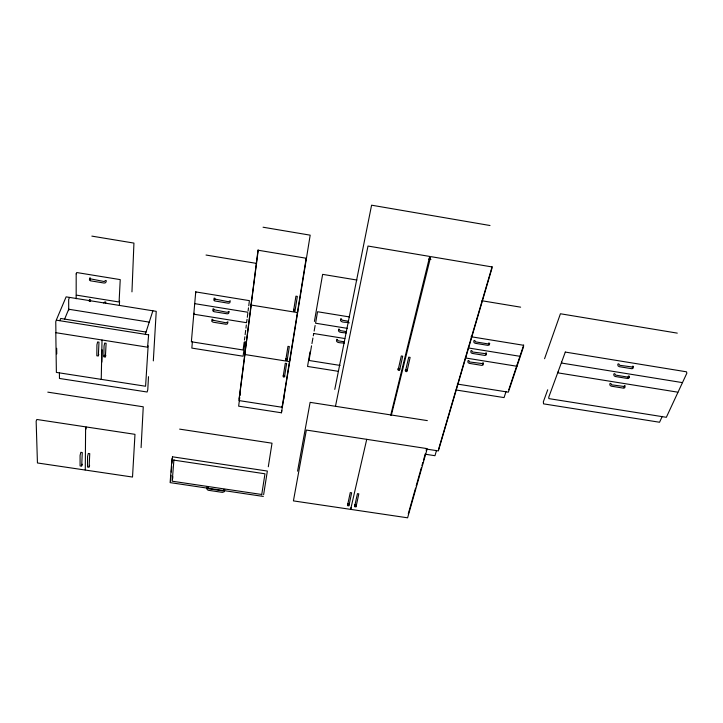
<?xml version="1.0" encoding="UTF-8"?>
<svg xmlns="http://www.w3.org/2000/svg" width="723" height="723" viewBox="0 0 723 723"><rect width="100%" height="100%" fill="white"/><g stroke="black" fill="none" stroke-linecap="round" stroke-linejoin="round"><path stroke-width="1.08" d="M76.168 298.78L76.177 295.418M82.205 464.202L81.627 466.181L80.09 465.928L80.081 455.472L80.822 452.318L82.268 452.535L81.735 465.359M85.947 429.146L85.965 426.913L36.837 419.476L36.15 421.175L37.442 462.964L85.025 470.013M89.191 301.238L89.507 299.403L90.267 299.521L89.995 301.184M89.968 301.274L89.986 300.28L90.664 300.858M90.203 279.837L90.212 278.807L104.257 281.545L105.441 280.488L106.209 280.614L106.191 281.645L105.522 282.756L104.193 283.045L90.429 280.813L89.417 279.973L89.733 277.939L90.502 278.057L90.221 279.747M89.607 465.305L89.037 467.275L87.51 467.031L87.564 456.593L88.296 453.438L89.742 453.646L89.146 466.462M98.771 354.288L98.301 355.996L96.828 355.797L96.918 344.835L97.614 341.952L98.988 342.178L98.373 355.246M102.024 340.072L101.238 379.367L145.585 386.245L148.152 345.829M101.853 362.142L102.106 349.796M105.712 303.009L105.739 302.015L104.98 301.889L103.66 302.946M105.82 355.391L105.35 357.099L103.85 356.828L104.04 345.956L104.718 343.082L106.1 343.298L105.422 356.349M119.412 305.449L119.557 301.003M131.957 291.857L133.936 243.091L91.857 236.114M399.629 368.622L399.62 369.634M141.093 447.627L143.253 406.805L47.799 392.146M148.504 376.674L147.772 389.805L147.112 392.011L59.467 378.454L59.403 372.878M153.321 360.885L156.231 311.342L66.127 296.855L56.295 320.081M172.011 458.527L170.122 482.621L263.335 496.439M170.583 480.813L171.017 475.336M171.27 472.047L171.703 466.57M171.966 463.289L172.481 456.719M173.936 459.692L172.21 481.211L261.753 494.487M172.625 478.834L172.797 476.683M356.195 504.907L356.123 506.091M195.761 291.604L191.369 341.771L243.082 349.995L244.184 342.169M351.026 507.654L350.872 509.408L407.6 517.813L426.769 450.312L426.805 448.567L366.977 439.376M192.399 341.654L191.839 348.097L243.1 356.222L245.133 341.464M349.082 503.85L349.001 505.034M207.853 487.917L208.631 488.757L222.657 490.836L223.624 490.501L223.904 489.408L224.726 489.525L224.229 491.757L222.413 492.381L208.097 490.239L206.941 489.2L207.221 486.931L208.043 487.049L207.935 487.989M212.634 320.379L212.734 319.403L211.984 319.286L211.731 321.283L213.059 322.187L226.1 324.266L227.32 323.958L227.808 322.82L227.917 321.843L226.037 322.792L212.553 320.162M214.568 300.036L214.858 298.274L214.098 298.156L213.836 300.181L214.65 300.931L228.432 303.217L229.824 302.774L230.276 300.786L228.369 301.717L214.668 299.033M244.455 340.018L244.862 336.782M245.133 334.622L245.675 330.303M245.947 328.152L246.353 324.916M247.049 319.331L246.507 322.693L193.746 314.189M247.302 317.307L247.817 313.267M248.106 310.908L248.495 307.835M248.757 305.775L249.399 300.641L195.924 291.938L195.553 293.258M239.087 399.051L258.048 249.86M239.738 397.56L238.644 406.172L281.437 412.788L281.798 410.565M240.009 395.409L240.289 393.258M284.591 376.267L286.642 363.47L285.296 363.253L283.208 376.294C282.774 377.505 285.35 377.279 284.663 375.87M261.681 494.921L264.98 473.791L173.827 460.126M263.624 494.695L267.356 471.053L172.463 456.8M268.296 466.769L272.02 443.199L179.638 429.128M245.106 353.375L238.979 400.578L282.097 407.266L306.172 258.238L258.228 250.239L251.125 305.043L297.397 312.562M281.437 412.788L310.185 235.165L263.064 227.221M305.937 259.665L306.172 258.238M289.417 361.934L289.715 360.117M297.334 312.923L297.632 311.098M282.097 407.266L282.35 405.766M283.506 399.991L283.868 397.777M287.311 359.277C287.935 360.687 285.368 360.885 285.847 359.665L287.98 346.344L289.336 346.561L287.239 359.647L285.892 359.448L286.055 358.481L287.402 358.689M293.863 309.209L293.71 310.104M283.416 375.083L283.262 376.041M314.406 321.419L322.639 274.36L356.945 280.045M310.04 351.83L307.537 366.444L338.292 371.315M311.55 345.811L309.01 360.479L340.063 365.413M311.938 343.588L312.914 338.048M313.312 335.824L313.701 333.61M314.144 331.071L315.12 325.522M297.56 471.17L310.122 402.35L427.338 420.614M334.785 389.399L371.586 205.187L490.004 225.513M335.499 406.181L368.007 246.046L429.724 256.439L390.718 415.237M251.396 303.949L244.835 354.514L289.471 361.599M347.709 503.651L347.492 505.639L348.893 505.865L351.649 492.788L350.257 492.58L347.646 504.826M354.821 504.708L354.613 506.696L356.014 506.922L358.816 493.863L357.433 493.655L354.767 505.883M398.256 368.396C396.846 369.67 399.367 371.523 399.711 369.869L402.684 356.195L401.292 355.969L398.274 369.372M391.414 414.912L430.718 256.611L491.848 266.904L491.929 268.405L438.373 450.908L426.1 449.028M213.683 309.905L213.502 310.673L213.782 308.92L213.032 308.802L212.77 310.818L214.116 311.721L227.257 313.827L228.486 313.52L228.974 312.381L229.083 311.396L227.194 312.336L213.601 309.679M214.577 299.946L214.749 299.286M193.719 314.523L194.089 313.186M408.278 513.827L415.562 488.115M416.177 485.973L421.337 467.763M421.943 465.621L422.856 462.413M423.461 460.271L424.979 454.912M426.199 450.628L426.805 448.486M436.484 450.519L434.975 455.707L424.943 454.171M438.554 449.363L492.146 266.597M482.467 363.786L482.747 362.856L483.461 362.973L483.127 364.925L481.979 365.395L469.444 363.398L468.097 362.666L467.871 361.437L468.143 360.506L468.856 360.623L469.561 361.961L482.765 363.642L482.485 364.564M145.332 334.243L152.878 310.809M506.055 391.532L504.048 397.596L456.204 390.013M508.757 389.769L523.705 345.007M520.208 356.683L516.999 366.272L465.287 357.939M544.564 358.716L560.424 313.764L677.279 333.131M104.455 355.174L104.058 356.132M547.718 389.778L543.344 401.798L543.542 403.859L659.548 422.25L662.259 416.376M558.048 371.857L548.739 397.234L548.884 398.617L666.344 417.298L677.867 392.508M561.644 362.042L558.156 371.55L558.319 372.923L678.011 392.209L682.322 382.928M64.51 319.367L68.712 309.245L149.453 322.16M59.783 320.641L60.696 318.472L146.037 332.056M69.535 297.397L68.667 299.467L68.712 310.619M624.148 387.438L624.527 386.543L611.694 384.826L610.827 383.47L610.131 383.362L609.76 384.265L610.158 385.513L611.287 386.181L623.813 388.197L624.835 387.709L625.115 385.775L624.419 385.657L624.166 387.257M632.354 367.989L632.752 367.067L619.738 365.296L618.843 363.949L618.129 363.832L617.749 364.763L618.165 366.01L619.313 366.678L632.019 368.748L633.059 368.269L633.339 366.308L632.625 366.19L632.372 367.808M405.612 370.592L408.73 357.162L410.122 357.388L407.094 371.044C406.66 372.661 404.32 370.854 405.621 369.57L407.004 369.796L406.995 370.809M101.021 379.331L56.376 372.408L55.807 332.77M457.316 384.058L508.35 392.173L516.9 366.579L516.8 365.205M194.659 303.642L247.817 312.246M347.456 328.378L315.571 323.217L317.551 311.74L349.616 316.963M468.215 347.935L520.307 356.367L523.569 346.633L523.452 345.26L471.062 336.737M346.434 331.613L339.982 330.565L339.421 329.245L338.689 329.119C336.864 333.52 344.284 332.219 346.19 333.05M313.755 333.529L344.862 338.536M344.392 341.834L337.984 340.795L337.433 339.476L336.701 339.358C334.894 343.723 342.25 342.44 344.148 343.262M348.504 321.238L342.006 320.172L341.437 318.852L340.696 318.735C338.87 323.579 347.347 321.654 349.317 322.865M206.037 255.038L256.602 263.416M481.943 300.759L520.632 307.167M428.712 259.06L430.935 259.44M56.683 348.296L56.755 353.936M76.186 273.836L76.177 295.083L119.087 301.997L120.235 279.62L76.737 272.535L76.186 273.836M85.603 428.658L85.269 470.049L132.517 477.053L134.975 434.333L86.209 426.95L85.603 428.658M148.64 334.848L147.582 347.194L55.915 332.707L55.761 321.627L56.376 320.172L148.64 334.848M366.733 439.34L350.646 509.372L293.421 500.894L306.353 430.058L366.733 439.34M489.661 343.633L489.182 345.061L487.862 345.359L475.138 343.271L474.044 342.603L473.8 341.373L474.089 340.416L474.812 340.533L475.535 341.871L488.133 343.922C489.905 343.353 487.772 345.522 488.911 342.829L489.661 343.633M485.549 354.541L485.829 353.701L472.526 351.993L471.812 350.655L471.089 350.538L470.818 351.477L471.053 352.716L472.137 353.384L485.034 355.463L486.19 354.993L486.525 353.032L485.802 352.923L485.549 354.541M293.574 310.935L294.975 311.197L297.343 296.394L295.933 296.159L293.583 310.845M629.335 376.981L628.712 378.328L627.627 378.518L615.273 376.502L614.134 375.833L613.728 374.586L614.098 373.674L614.803 373.782L615.689 375.129L627.916 377.117C629.281 376.43 627.916 378.744 628.106 376.909L628.495 375.996L629.2 376.114L629.335 376.981M565.296 352.074L561.762 361.726L561.925 363.109L682.467 382.621L686.85 373.195L686.507 371.812L565.296 352.074"/></g></svg>
